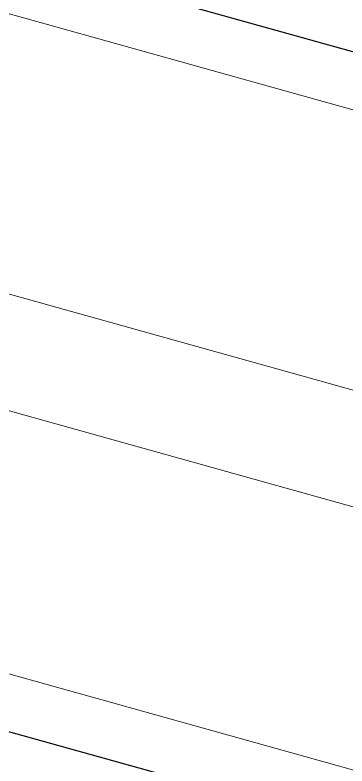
# Model space of a CAD drawing. Header units: millimetres. Extents: x 474016 to 477875, y 2288607 to 2292200.
# Drawn here: x 474615.4 to 474624.28, y 2289265.98 to 2289286.06 of the extents above; entities that cross this region are included whole.
import ezdxf

# ---------------------------------------------------------------- set-up
doc = ezdxf.new("R2010")
doc.units = ezdxf.units.MM
doc.header["$LTSCALE"] = 50
doc.layers.add('BANQUETA', color=251, linetype='Continuous', lineweight=5)
doc.layers.add('JARDINES', color=98, linetype='Continuous', lineweight=13)
doc.layers.add('CVL_LOTIF', color=1, linetype='Continuous')

msp = doc.modelspace()

# ---------------------------------------------------------------- linework, layer by layer
at = {"layer": 'BANQUETA'}
for points in [[(474677.569, 2289323.71), (474557.179, 2289357.346, 0.414214), (474554.715, 2289355.958), (474541.529, 2289308.765, 0.414214), (474542.918, 2289306.301), (474663.307, 2289272.665)], [(474658.733, 2289256.292), (474538.343, 2289289.928, 0.414214), (474535.879, 2289288.54), (474522.693, 2289241.347, 0.414214), (474524.081, 2289238.883), (474644.471, 2289205.247)]]:
    msp.add_lwpolyline(points, format="xyb", dxfattribs=at)
at = {"layer": 'CVL_LOTIF'}
for points in [[(474631.913, 2289308.951), (474622.282, 2289311.642), (474615.555, 2289287.564), (474625.186, 2289284.873)], [(474619.804, 2289265.611), (474610.173, 2289268.301), (474603.446, 2289244.224), (474613.077, 2289241.533)]]:
    msp.add_lwpolyline(points, close=True, dxfattribs=at)
at = {"layer": 'JARDINES'}
msp.add_lwpolyline([(474648.764, 2289269.229, -0.388075), (474647.957, 2289266.34), (474539.125, 2289296.747, -0.386646), (474539.932, 2289299.636)], format="xyb", close=True, dxfattribs=at)

doc.saveas('drawing.dxf')
